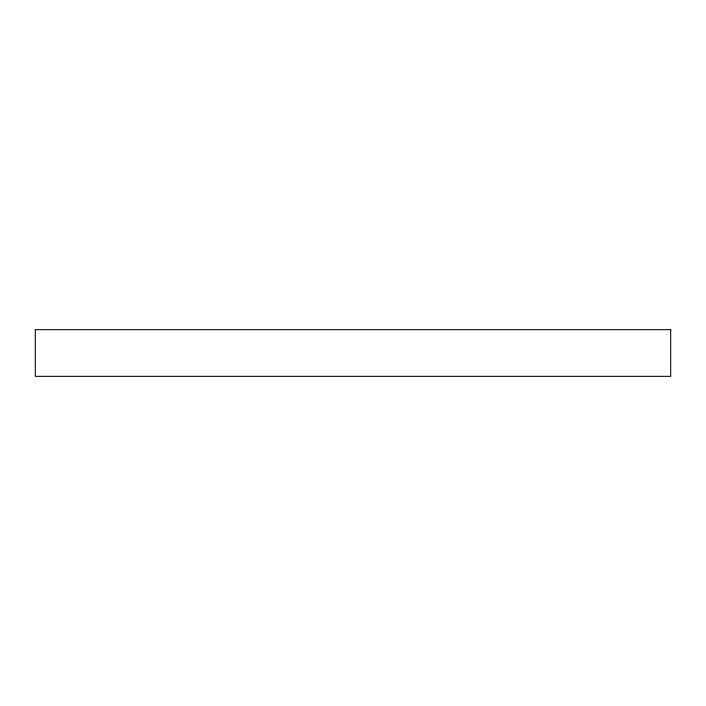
<?xml version="1.0" encoding="UTF-8"?>
<svg xmlns="http://www.w3.org/2000/svg" width="706" height="706" viewBox="0 0 706 706"><rect width="100%" height="100%" fill="white"/><g stroke="black" fill="none" stroke-linecap="round" stroke-linejoin="round"><path stroke-width="1.06" d="M670.7 329.667L35.3 329.667L35.3 376.333L670.7 376.333L670.7 329.667"/></g></svg>
